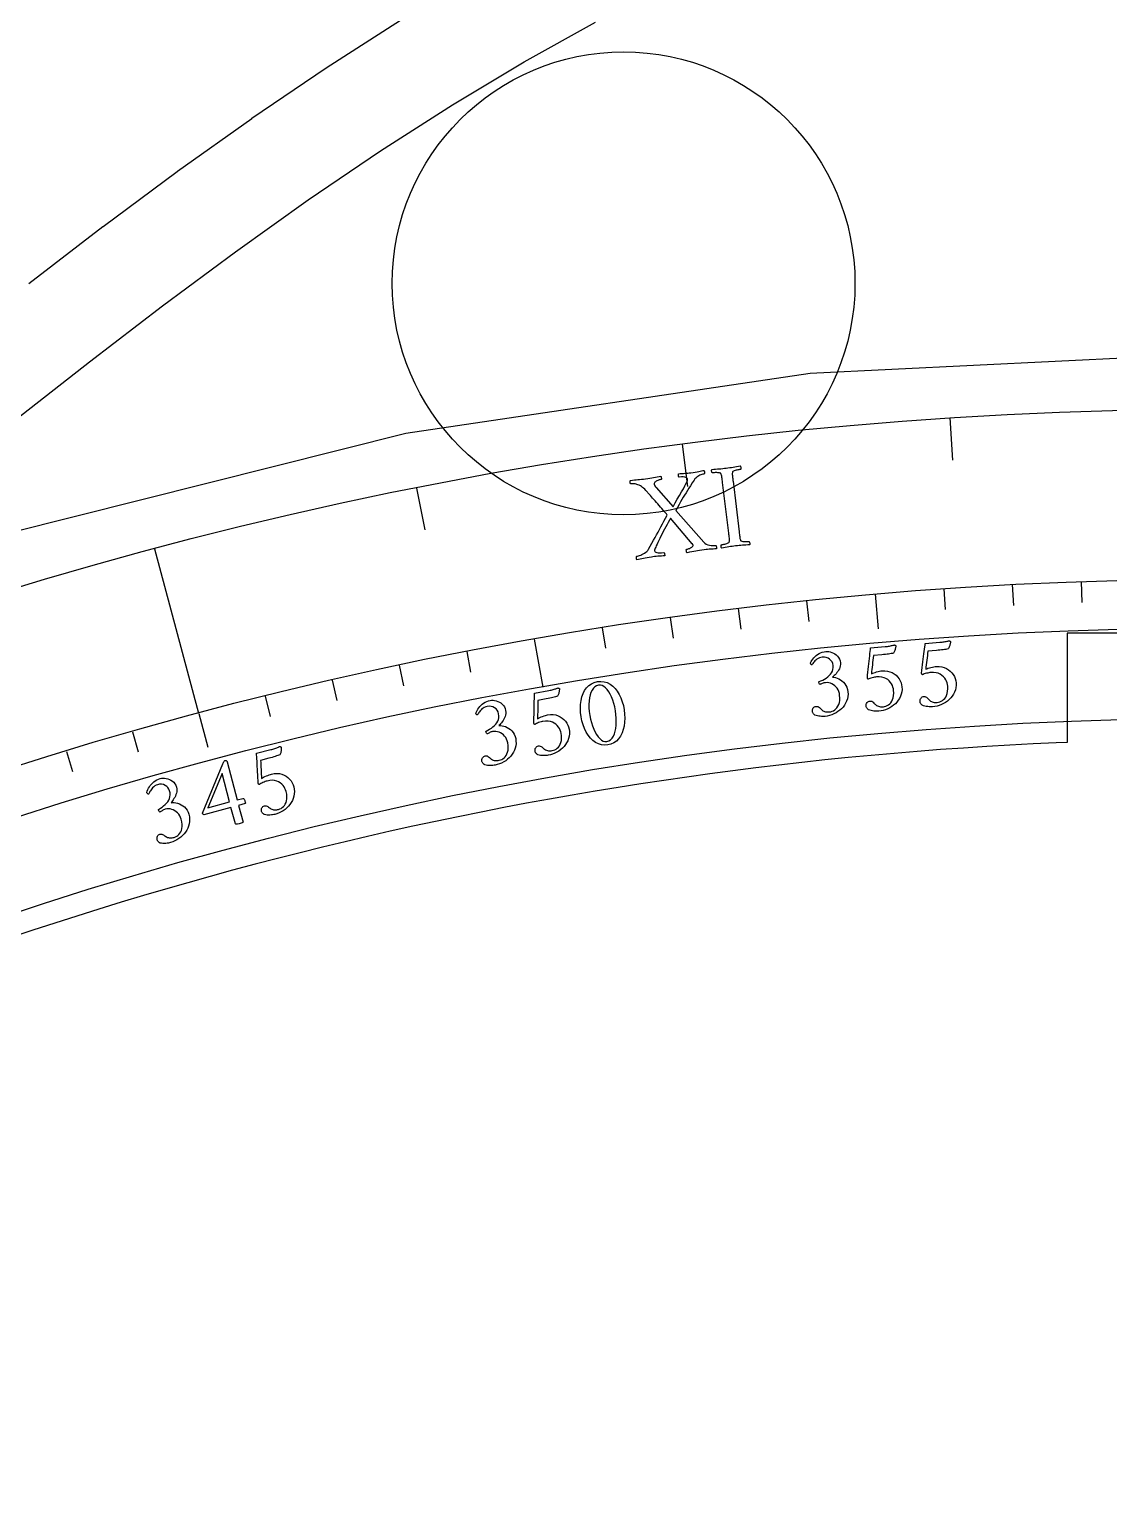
# Model space of a CAD drawing. Header units: millimetres. Extents: x -60 to 60, y -60 to 77.
# Drawn here: x -17.27 to -1.59, y 44.04 to 65.21 of the extents above; entities that cross this region are included whole.
import ezdxf

# ---------------------------------------------------------------- set-up
doc = ezdxf.new("R2010")
doc.units = ezdxf.units.MM
for name, color, linetype in [('CUT_INNER', 6, 'Continuous'), ('CUT_OUTER', 1, 'Continuous'), ('ENGRAVE', 7, 'Continuous'), ('ENGRAVE_FINE', 8, 'Continuous'), ('TEXT', 5, 'Continuous')]:
    doc.layers.add(name, color=color, linetype=linetype)

msp = doc.modelspace()

# ---------------------------------------------------------------- linework, layer by layer
at = {"layer": 'CUT_INNER'}
msp.add_lwpolyline([(2.2, 56.44), (-2.2, 56.44), (-2.2, 54.8556), (-2.3573, 54.8494), (-2.6938, 54.8339), (-3.0302, 54.8163), (-3.3665, 54.7967), (-3.7027, 54.775), (-4.0387, 54.7512), (-4.3746, 54.7254), (-4.7103, 54.6976), (-5.0458, 54.6676), (-5.3811, 54.6356), (-5.7163, 54.6016), (-6.0512, 54.5655), (-6.3859, 54.5273), (-6.7203, 54.4871), (-7.0545, 54.4449), (-7.3885, 54.4006), (-7.7221, 54.3542), (-8.0555, 54.3058), (-8.3886, 54.2553), (-8.7213, 54.2028), (-9.0537, 54.1483), (-9.3858, 54.0917), (-9.7175, 54.0331), (-10.0489, 53.9725), (-10.3799, 53.9098), (-10.7105, 53.8451), (-11.0406, 53.7784), (-11.3704, 53.7096), (-11.6998, 53.6388), (-12.0287, 53.566), (-12.3571, 53.4912), (-12.6851, 53.4144), (-13.0126, 53.3356), (-13.3396, 53.2547), (-13.6661, 53.1719), (-13.9921, 53.087), (-14.3176, 53.0002), (-14.6425, 52.9113), (-14.9669, 52.8205), (-15.2907, 52.7276), (-15.614, 52.6328), (-15.9366, 52.536), (-16.2587, 52.4373), (-16.5801, 52.3365), (-16.9009, 52.2338), (-17.2211, 52.1291), (-17.5407, 52.0224)], dxfattribs=at)
msp.add_circle((-8.64, 61.5189), 3.36, dxfattribs=at)
at = {"layer": 'CUT_OUTER'}
msp.add_lwpolyline([(-17.2793, 61.5186), (-16.2009, 62.3439), (-16.1991, 62.3453), (-15.1211, 63.1438), (-15.1188, 63.1455), (-14.0414, 63.9124), (-14.0386, 63.9143), (-12.9616, 64.6448), (-12.9583, 64.6469), (-11.8819, 65.3365)], dxfattribs=at)
at = {"layer": 'ENGRAVE'}
for points in [[(-17.4666, 59.5408), (-16.3985, 60.3794), (-15.3347, 61.1935), (-14.275, 61.9786), (-13.2196, 62.7298), (-12.1689, 63.4424), (-11.1233, 64.1123), (-10.0831, 64.7355), (-9.0488, 65.3083)], [(0, 60.5), (-5.93, 60.2087), (-11.803, 59.3375), (-17.5622, 57.8949)], [(-14.8111, 55.2757), (-15.4499, 57.66)], [(-4.9875, 57.0078), (-4.9435, 56.5049)], [(-9.9371, 56.3562), (-9.8144, 55.6601)], [(-14.8111, 55.2757), (-14.6804, 54.788)]]:
    msp.add_lwpolyline(points, dxfattribs=at)
for radius in [59.694, 57.2256, 57.2256, 56.5187, 55.206]:
    msp.add_circle((0, 0), radius, dxfattribs=at)
at = {"layer": 'ENGRAVE_FINE'}
for points in [[(-3.9042, 59.5662), (-3.8638, 58.9504)], [(-7.7916, 59.1833), (-7.7111, 58.5715)], [(-11.6457, 58.547), (-11.5253, 57.9418)], [(-1.9971, 57.1907), (-1.9866, 56.888)], [(-3.9919, 57.0862), (-3.9707, 56.784)], [(-2.995, 57.1472), (-2.9791, 56.8446)], [(-6.974, 56.799), (-6.9371, 56.4984)], [(-5.9817, 56.9121), (-5.95, 56.6108)], [(-7.9643, 56.6687), (-7.9221, 56.3687)], [(-8.9521, 56.5211), (-8.9047, 56.2218)], [(-10.9192, 56.1742), (-10.8614, 55.8768)], [(-11.8979, 55.9751), (-11.8349, 55.6788)], [(-12.873, 55.7589), (-12.8048, 55.4637)], [(-13.8441, 55.5258), (-13.7708, 55.2318)], [(-15.7735, 55.0088), (-15.69, 54.7176)], [(-16.7311, 54.7251), (-16.6426, 54.4354)]]:
    msp.add_lwpolyline(points, dxfattribs=at)
at = {"layer": 'TEXT'}
for points in [[(-7.1501, 58.8371), (-7.1244, 58.8404), (-7.099, 58.844), (-7.074, 58.8479), (-7.0494, 58.852), (-7.0247, 58.8562), (-6.9994, 58.8604), (-6.9735, 58.8645), (-6.947, 58.8686), (-6.9435, 58.8648), (-6.9408, 58.8595), (-6.9389, 58.8528), (-6.9379, 58.8447), (-6.9376, 58.8364), (-6.9381, 58.8294), (-6.9393, 58.8237), (-6.9412, 58.8192), (-6.9477, 58.8183), (-6.9563, 58.8168), (-6.9672, 58.8146), (-6.9802, 58.8119), (-6.9941, 58.8088), (-7.0075, 58.8053), (-7.0205, 58.8016), (-7.0329, 58.7976), (-7.0437, 58.7933), (-7.0518, 58.7886), (-7.057, 58.7836), (-7.0596, 58.7783), (-7.0608, 58.7685), (-7.0614, 58.7575), (-7.0612, 58.7452), (-7.0603, 58.7317), (-7.059, 58.7172), (-7.0574, 58.702), (-7.0557, 58.6863), (-7.0538, 58.6698), (-7.0535, 58.6672), (-7.0532, 58.6645), (-7.0528, 58.6619), (-7.0525, 58.6592), (-7.0522, 58.6566), (-7.0519, 58.6539), (-7.0516, 58.6513), (-7.0512, 58.6487), (-6.9628, 57.913), (-6.9625, 57.9104), (-6.9622, 57.9077), (-6.9618, 57.9051), (-6.9615, 57.9024), (-6.9612, 57.8998), (-6.9609, 57.8972), (-6.9606, 57.8945), (-6.9603, 57.8919), (-6.9582, 57.8755), (-6.9562, 57.8599), (-6.9541, 57.8451), (-6.9521, 57.8311), (-6.9498, 57.8181), (-6.9471, 57.8064), (-6.944, 57.796), (-6.9405, 57.7869), (-6.9369, 57.7829), (-6.9307, 57.7795), (-6.9219, 57.7767), (-6.9105, 57.7744), (-6.8976, 57.7726), (-6.8843, 57.7714), (-6.8707, 57.7709), (-6.8567, 57.7709), (-6.8436, 57.7713), (-6.8327, 57.7718), (-6.8241, 57.7723), (-6.8177, 57.7729), (-6.8149, 57.7689), (-6.8124, 57.7636), (-6.8103, 57.757), (-6.8087, 57.7489), (-6.8078, 57.7407), (-6.808, 57.7337), (-6.8094, 57.728), (-6.8119, 57.7234), (-6.8381, 57.7221), (-6.8638, 57.7206), (-6.8889, 57.7192), (-6.9135, 57.7176), (-6.9379, 57.7159), (-6.9626, 57.7137), (-6.9876, 57.7112), (-7.0129, 57.7083), (-7.0376, 57.7051), (-7.0624, 57.7016), (-7.0874, 57.6977), (-7.1126, 57.6934), (-7.1379, 57.6889), (-7.1635, 57.6842), (-7.1893, 57.6794), (-7.2152, 57.6744), (-7.2188, 57.6782), (-7.2215, 57.6835), (-7.2234, 57.6902), (-7.2245, 57.6983), (-7.2248, 57.7066), (-7.2244, 57.7136), (-7.2232, 57.7193), (-7.2214, 57.7238), (-7.2151, 57.7247), (-7.2066, 57.7263), (-7.1959, 57.7285), (-7.1831, 57.7312), (-7.1695, 57.7346), (-7.1562, 57.7384), (-7.1433, 57.7427), (-7.1308, 57.7476), (-7.12, 57.7526), (-7.1122, 57.7575), (-7.1074, 57.7622), (-7.1056, 57.7668), (-7.1038, 57.7785), (-7.1031, 57.7917), (-7.1032, 57.8064), (-7.1044, 57.8224), (-7.1061, 57.8396), (-7.108, 57.8574), (-7.1101, 57.8758), (-7.1124, 57.8949), (-7.2027, 58.6302), (-7.2051, 58.6494), (-7.2076, 58.6679), (-7.2101, 58.6859), (-7.2126, 58.7033), (-7.2155, 58.7196), (-7.2189, 58.7341), (-7.2229, 58.7469), (-7.2275, 58.7579), (-7.2305, 58.7625), (-7.2364, 58.7662), (-7.2453, 58.7688), (-7.2571, 58.7703), (-7.2705, 58.7712), (-7.2843, 58.7717), (-7.2983, 58.7718), (-7.3126, 58.7715), (-7.3259, 58.771), (-7.3369, 58.7705), (-7.3457, 58.7699), (-7.3522, 58.7693), (-7.3551, 58.7731), (-7.3577, 58.7784), (-7.3598, 58.7851), (-7.3615, 58.7932), (-7.3625, 58.8013), (-7.3623, 58.8083), (-7.3609, 58.8141), (-7.3584, 58.8186), (-7.3316, 58.821), (-7.305, 58.8233), (-7.2785, 58.8254), (-7.2524, 58.8273), (-7.2264, 58.8293), (-7.2007, 58.8316), (-7.1753, 58.8343), (-7.1501, 58.8371)], [(-8.3217, 58.6829), (-8.2903, 58.6875), (-8.2603, 58.6923), (-8.2316, 58.6971), (-8.2043, 58.7021), (-8.1779, 58.7071), (-8.1516, 58.7119), (-8.1255, 58.7166), (-8.0997, 58.7211), (-8.0975, 58.717), (-8.0955, 58.7109), (-8.0938, 58.7031), (-8.0922, 58.6935), (-8.0914, 58.6842), (-8.0918, 58.6774), (-8.0935, 58.6731), (-8.0964, 58.6714), (-8.1034, 58.6701), (-8.1119, 58.6681), (-8.1218, 58.6653), (-8.1333, 58.6618), (-8.1452, 58.6574), (-8.1565, 58.6523), (-8.1672, 58.6463), (-8.1774, 58.6395), (-8.1859, 58.6318), (-8.1915, 58.623), (-8.1942, 58.6131), (-8.194, 58.6022), (-8.1912, 58.5919), (-8.1855, 58.5805), (-8.177, 58.5679), (-8.1655, 58.5542), (-7.9227, 58.2755), (-7.8911, 58.3319), (-7.8601, 58.3866), (-7.8297, 58.4397), (-7.8, 58.491), (-7.7726, 58.5387), (-7.7494, 58.5807), (-7.7304, 58.6169), (-7.7156, 58.6474), (-7.7138, 58.6521), (-7.7126, 58.6568), (-7.7119, 58.6613), (-7.7117, 58.6658), (-7.7118, 58.6698), (-7.712, 58.673), (-7.7121, 58.6752), (-7.7122, 58.6765), (-7.7144, 58.6827), (-7.7193, 58.689), (-7.7269, 58.6954), (-7.7373, 58.7019), (-7.7522, 58.707), (-7.7732, 58.7092), (-7.8005, 58.7086), (-7.834, 58.7052), (-7.8367, 58.7069), (-7.8391, 58.711), (-7.8413, 58.7175), (-7.8432, 58.7264), (-7.8446, 58.7358), (-7.8453, 58.7438), (-7.8452, 58.7505), (-7.8444, 58.7558), (-7.819, 58.7574), (-7.795, 58.759), (-7.7726, 58.7605), (-7.7516, 58.7618), (-7.7308, 58.7634), (-7.7091, 58.7654), (-7.6865, 58.7679), (-7.6628, 58.7708), (-7.6303, 58.7752), (-7.6004, 58.7798), (-7.5733, 58.7844), (-7.5489, 58.7891), (-7.5269, 58.7936), (-7.5069, 58.7976), (-7.4889, 58.8011), (-7.4728, 58.8042), (-7.4706, 58.8002), (-7.4686, 58.7949), (-7.4668, 58.7882), (-7.4652, 58.7801), (-7.4643, 58.7718), (-7.4648, 58.7645), (-7.4666, 58.7581), (-7.4699, 58.7526), (-7.4747, 58.7517), (-7.482, 58.75), (-7.4918, 58.7473), (-7.5041, 58.7438), (-7.5179, 58.7391), (-7.5322, 58.733), (-7.547, 58.7255), (-7.5623, 58.7166), (-7.5773, 58.7061), (-7.5913, 58.6938), (-7.6043, 58.6798), (-7.6163, 58.664), (-7.6432, 58.6215), (-7.6683, 58.5819), (-7.6916, 58.5453), (-7.7131, 58.5115), (-7.7336, 58.4791), (-7.7536, 58.4466), (-7.7733, 58.4138), (-7.7925, 58.3809), (-7.8124, 58.3463), (-7.8338, 58.3086), (-7.8569, 58.2677), (-7.8814, 58.2237), (-7.4759, 57.7613), (-7.4597, 57.7459), (-7.4406, 57.7336), (-7.4186, 57.7243), (-7.3936, 57.7181), (-7.3678, 57.7143), (-7.3434, 57.7124), (-7.3203, 57.7123), (-7.2986, 57.7141), (-7.2958, 57.7101), (-7.2936, 57.7044), (-7.2919, 57.6971), (-7.2909, 57.6882), (-7.2903, 57.6794), (-7.29, 57.6726), (-7.2901, 57.6678), (-7.2906, 57.6649), (-7.3154, 57.6635), (-7.3383, 57.6622), (-7.3596, 57.661), (-7.379, 57.66), (-7.3986, 57.6586), (-7.42, 57.6567), (-7.4434, 57.6542), (-7.4687, 57.6511), (-7.5035, 57.6464), (-7.5359, 57.6417), (-7.5659, 57.6369), (-7.5936, 57.6321), (-7.6213, 57.627), (-7.6513, 57.6216), (-7.6835, 57.6156), (-7.718, 57.6093), (-7.7217, 57.6133), (-7.7247, 57.6191), (-7.7271, 57.6269), (-7.7288, 57.6365), (-7.7296, 57.6458), (-7.7292, 57.6526), (-7.7275, 57.6569), (-7.7246, 57.6586), (-7.7186, 57.6597), (-7.711, 57.6618), (-7.7019, 57.6647), (-7.6912, 57.6684), (-7.6799, 57.673), (-7.6691, 57.6783), (-7.6587, 57.6844), (-7.6487, 57.6911), (-7.6403, 57.6983), (-7.6346, 57.7058), (-7.6316, 57.7134), (-7.6313, 57.7212), (-7.6317, 57.7231), (-7.6325, 57.7253), (-7.6336, 57.7278), (-7.6352, 57.7306), (-7.6369, 57.7333), (-7.6388, 57.7357), (-7.6407, 57.7377), (-7.6426, 57.7394), (-7.9595, 58.1091), (-7.9757, 58.0801), (-7.9924, 58.0497), (-8.0098, 58.0176), (-8.0276, 57.984), (-8.0456, 57.9499), (-8.0633, 57.9161), (-8.0807, 57.8826), (-8.0977, 57.8496), (-8.114, 57.8177), (-8.1289, 57.7878), (-8.1426, 57.7599), (-8.1549, 57.7339), (-8.1656, 57.7109), (-8.1744, 57.6917), (-8.1813, 57.6763), (-8.1863, 57.6649), (-8.187, 57.6627), (-8.1878, 57.6601), (-8.1889, 57.6571), (-8.19, 57.6536), (-8.191, 57.6497), (-8.1916, 57.6457), (-8.1917, 57.6415), (-8.1913, 57.6372), (-8.1883, 57.6297), (-8.1817, 57.6231), (-8.1714, 57.6173), (-8.1574, 57.6124), (-8.1391, 57.6091), (-8.1157, 57.6082), (-8.0874, 57.6097), (-8.054, 57.6135), (-8.051, 57.6096), (-8.0484, 57.604), (-8.0461, 57.5968), (-8.0442, 57.588), (-8.0428, 57.5793), (-8.0422, 57.5726), (-8.0425, 57.5677), (-8.0436, 57.5647), (-8.0676, 57.5631), (-8.0917, 57.5614), (-8.1161, 57.5594), (-8.1407, 57.5574), (-8.1652, 57.5551), (-8.1895, 57.5525), (-8.2135, 57.5495), (-8.2373, 57.5463), (-8.2693, 57.5416), (-8.2988, 57.5368), (-8.3259, 57.532), (-8.3505, 57.5273), (-8.3742, 57.5225), (-8.3982, 57.5174), (-8.4227, 57.5122), (-8.4475, 57.5068), (-8.4496, 57.5116), (-8.4512, 57.5178), (-8.4521, 57.5252), (-8.4524, 57.534), (-8.4524, 57.5424), (-8.4522, 57.549), (-8.4518, 57.5538), (-8.4513, 57.5566), (-8.446, 57.5577), (-8.4373, 57.5602), (-8.425, 57.564), (-8.4093, 57.569), (-8.3916, 57.5754), (-8.3734, 57.5832), (-8.3547, 57.5924), (-8.3356, 57.6031), (-8.3175, 57.6151), (-8.302, 57.6283), (-8.2889, 57.643), (-8.2784, 57.6589), (-8.2527, 57.7048), (-8.2282, 57.7486), (-8.2049, 57.7905), (-8.1829, 57.8304), (-8.1615, 57.8694), (-8.1403, 57.9084), (-8.1191, 57.9476), (-8.0981, 57.9868), (-8.0765, 58.0269), (-8.0539, 58.0685), (-8.0303, 58.1117), (-8.0056, 58.1566), (-8.0183, 58.1719), (-8.0328, 58.1889), (-8.0489, 58.2076), (-8.0668, 58.2279), (-8.0857, 58.2494), (-8.1049, 58.2713), (-8.1243, 58.2938), (-8.1441, 58.3167), (-8.1638, 58.3396), (-8.183, 58.3615), (-8.2015, 58.3827), (-8.2196, 58.4031), (-8.2365, 58.4221), (-8.2518, 58.4393), (-8.2656, 58.4548), (-8.2777, 58.4684), (-8.2876, 58.4796), (-8.2947, 58.4875), (-8.2989, 58.4923), (-8.3003, 58.4939), (-8.3175, 58.5136), (-8.3339, 58.5309), (-8.3497, 58.5458), (-8.3649, 58.5583), (-8.3802, 58.5692), (-8.3967, 58.5793), (-8.4143, 58.5886), (-8.4331, 58.597), (-8.446, 58.6018), (-8.4595, 58.6055), (-8.4737, 58.6081), (-8.4886, 58.6096), (-8.5028, 58.6103), (-8.5153, 58.6105), (-8.526, 58.6101), (-8.5349, 58.6092), (-8.5382, 58.6101), (-8.541, 58.6137), (-8.5433, 58.6201), (-8.5451, 58.6292), (-8.546, 58.639), (-8.5459, 58.6471), (-8.5445, 58.6536), (-8.542, 58.6584), (-8.511, 58.662), (-8.4822, 58.6651), (-8.4558, 58.6677), (-8.4318, 58.6699), (-8.4077, 58.6722), (-8.3813, 58.6751), (-8.3527, 58.6787), (-8.3217, 58.6829)], [(-4.1008, 55.9579), (-4.0592, 55.9586), (-4.0205, 55.9541), (-3.9847, 55.9446), (-3.9519, 55.9301), (-3.9221, 55.9116), (-3.8956, 55.8904), (-3.8724, 55.8665), (-3.8524, 55.8398), (-3.8362, 55.8114), (-3.8239, 55.7822), (-3.8157, 55.7523), (-3.8116, 55.7216), (-3.8111, 55.6855), (-3.8147, 55.6507), (-3.8224, 55.6175), (-3.8342, 55.5858), (-3.8493, 55.5558), (-3.8672, 55.5278), (-3.8878, 55.5019), (-3.911, 55.478), (-3.9365, 55.4563), (-3.9638, 55.437), (-3.9927, 55.42), (-4.0234, 55.4054), (-4.0552, 55.3933), (-4.0875, 55.384), (-4.1205, 55.3774), (-4.154, 55.3735), (-4.1689, 55.3729), (-4.1855, 55.3732), (-4.204, 55.3743), (-4.2244, 55.3763), (-4.2452, 55.3794), (-4.265, 55.3838), (-4.284, 55.3894), (-4.302, 55.3963), (-4.3056, 55.399), (-4.31, 55.4031), (-4.3152, 55.4087), (-4.3213, 55.4156), (-4.3271, 55.4234), (-4.3314, 55.4315), (-4.3343, 55.44), (-4.3357, 55.4487), (-4.3357, 55.4635), (-4.3333, 55.4771), (-4.3285, 55.4893), (-4.3212, 55.5003), (-4.3123, 55.5094), (-4.3026, 55.5162), (-4.2921, 55.5206), (-4.2807, 55.5227), (-4.2667, 55.5224), (-4.254, 55.519), (-4.2426, 55.5127), (-4.2326, 55.5034), (-4.2232, 55.4929), (-4.2138, 55.4831), (-4.2044, 55.4739), (-4.1949, 55.4654), (-4.1834, 55.4567), (-4.171, 55.4496), (-4.1577, 55.4442), (-4.1435, 55.4403), (-4.1289, 55.4379), (-4.1145, 55.4364), (-4.1003, 55.4359), (-4.0862, 55.4364), (-4.0672, 55.4392), (-4.0482, 55.4446), (-4.0293, 55.4527), (-4.0106, 55.4635), (-3.9928, 55.4773), (-3.9767, 55.4945), (-3.9625, 55.5151), (-3.9501, 55.5391), (-3.9404, 55.5667), (-3.9343, 55.5983), (-3.9318, 55.6337), (-3.933, 55.6731), (-3.936, 55.6962), (-3.942, 55.7194), (-3.9508, 55.743), (-3.9626, 55.7668), (-3.9775, 55.7897), (-3.9957, 55.8104), (-4.0172, 55.8291), (-4.0419, 55.8457), (-4.0704, 55.8589), (-4.1027, 55.8674), (-4.1391, 55.8713), (-4.1793, 55.8705), (-4.1922, 55.8691), (-4.207, 55.8667), (-4.2238, 55.8634), (-4.2426, 55.859), (-4.2609, 55.8542), (-4.2765, 55.8492), (-4.2892, 55.8442), (-4.2992, 55.8391), (-4.3014, 55.8394), (-4.3036, 55.8404), (-4.3057, 55.8424), (-4.3078, 55.8451), (-4.3097, 55.8484), (-4.3111, 55.8517), (-4.3121, 55.8552), (-4.3126, 55.8589), (-4.3076, 55.9001), (-4.3026, 55.9413), (-4.2975, 55.9825), (-4.2925, 56.0238), (-4.2875, 56.0643), (-4.2827, 56.1034), (-4.278, 56.1411), (-4.2735, 56.1774), (-4.2694, 56.2114), (-4.2658, 56.242), (-4.2629, 56.2694), (-4.2605, 56.2935), (-4.0455, 56.3093), (-4.0304, 56.3106), (-4.0153, 56.3123), (-3.9999, 56.3143), (-3.9844, 56.3167), (-3.9695, 56.3193), (-3.9559, 56.3218), (-3.9436, 56.3244), (-3.9326, 56.327), (-3.9236, 56.3292), (-3.9171, 56.3309), (-3.9132, 56.3318), (-3.9119, 56.3321), (-3.9082, 56.3303), (-3.9047, 56.3286), (-3.9016, 56.327), (-3.8987, 56.3256), (-3.8963, 56.3241), (-3.8945, 56.3222), (-3.8934, 56.3199), (-3.8929, 56.3171), (-3.893, 56.314), (-3.8936, 56.3091), (-3.8948, 56.3024), (-3.8965, 56.2939), (-3.8988, 56.2842), (-3.9015, 56.274), (-3.9048, 56.2634), (-3.9086, 56.2522), (-3.913, 56.2412), (-3.9178, 56.2308), (-3.9232, 56.2212), (-3.9291, 56.2122), (-3.9446, 56.2096), (-3.9617, 56.2069), (-3.9802, 56.2042), (-4.0002, 56.2012), (-4.0219, 56.1984), (-4.0455, 56.1958), (-4.071, 56.1934), (-4.0984, 56.1912), (-4.2206, 56.1822), (-4.2249, 56.149), (-4.2289, 56.1156), (-4.2329, 56.082), (-4.2367, 56.0481), (-4.2406, 56.0144), (-4.2446, 55.9816), (-4.2487, 55.9496), (-4.253, 55.9184), (-4.2375, 55.9253), (-4.2196, 55.9319), (-4.1993, 55.9382), (-4.1766, 55.9442), (-4.154, 55.9494), (-4.1339, 55.9535), (-4.1161, 55.9563), (-4.1008, 55.9579)], [(-5.7012, 56.1763), (-5.682, 56.1769), (-5.6615, 56.1749), (-5.6399, 56.1703), (-5.6171, 56.1632), (-5.5943, 56.1534), (-5.5729, 56.141), (-5.5529, 56.1259), (-5.5342, 56.1082), (-5.518, 56.0878), (-5.5057, 56.0649), (-5.4971, 56.0393), (-5.4923, 56.0111), (-5.4916, 55.9886), (-5.4938, 55.9667), (-5.499, 55.9455), (-5.5071, 55.9249), (-5.5173, 55.9052), (-5.5288, 55.8866), (-5.5415, 55.8693), (-5.5554, 55.8531), (-5.5696, 55.8383), (-5.5831, 55.8251), (-5.5959, 55.8134), (-5.608, 55.8032), (-5.5865, 55.801), (-5.5639, 55.7961), (-5.5404, 55.7885), (-5.5158, 55.7782), (-5.4915, 55.7651), (-5.4687, 55.7492), (-5.4474, 55.7304), (-5.4276, 55.7088), (-5.4105, 55.6841), (-5.3974, 55.6565), (-5.3881, 55.6257), (-5.3827, 55.5919), (-5.3812, 55.5557), (-5.3839, 55.5209), (-5.3906, 55.4875), (-5.4015, 55.4554), (-5.4158, 55.425), (-5.4328, 55.3966), (-5.4527, 55.3701), (-5.4753, 55.3455), (-5.5001, 55.3231), (-5.5268, 55.303), (-5.5552, 55.2852), (-5.5855, 55.2698), (-5.6169, 55.2568), (-5.649, 55.2466), (-5.6818, 55.239), (-5.7152, 55.2342), (-5.73, 55.2332), (-5.7467, 55.233), (-5.7652, 55.2336), (-5.7856, 55.235), (-5.8065, 55.2375), (-5.8265, 55.2414), (-5.8456, 55.2465), (-5.8638, 55.2529), (-5.8674, 55.2554), (-5.8719, 55.2594), (-5.8773, 55.2648), (-5.8836, 55.2716), (-5.8896, 55.2792), (-5.8941, 55.2872), (-5.8973, 55.2955), (-5.8989, 55.3042), (-5.8993, 55.3191), (-5.8973, 55.3327), (-5.8928, 55.3451), (-5.8859, 55.3562), (-5.8773, 55.3656), (-5.8678, 55.3727), (-5.8574, 55.3774), (-5.8461, 55.3798), (-5.832, 55.3798), (-5.8192, 55.3769), (-5.8077, 55.3709), (-5.7974, 55.3618), (-5.7877, 55.3516), (-5.7781, 55.3421), (-5.7684, 55.3332), (-5.7587, 55.3249), (-5.7469, 55.3165), (-5.7343, 55.3098), (-5.7208, 55.3047), (-5.7065, 55.3013), (-5.6919, 55.2992), (-5.6775, 55.2982), (-5.6633, 55.2981), (-5.6492, 55.299), (-5.6302, 55.3023), (-5.6114, 55.3083), (-5.5928, 55.3169), (-5.5743, 55.3282), (-5.5569, 55.3425), (-5.5414, 55.3601), (-5.5278, 55.3811), (-5.5161, 55.4055), (-5.5071, 55.4334), (-5.5019, 55.4651), (-5.5004, 55.5006), (-5.5027, 55.54), (-5.5072, 55.5684), (-5.5148, 55.5947), (-5.5256, 55.619), (-5.5395, 55.6412), (-5.5559, 55.6611), (-5.574, 55.6785), (-5.5938, 55.6934), (-5.6154, 55.7058), (-5.6379, 55.7152), (-5.6608, 55.7213), (-5.684, 55.7239), (-5.7075, 55.7232), (-5.7193, 55.7215), (-5.7311, 55.7189), (-5.743, 55.7154), (-5.7548, 55.7109), (-5.7659, 55.7063), (-5.7757, 55.7024), (-5.7842, 55.6992), (-5.7914, 55.6967), (-5.7959, 55.7024), (-5.7994, 55.7089), (-5.8018, 55.716), (-5.8032, 55.7237), (-5.8035, 55.7285), (-5.8033, 55.7326), (-5.8028, 55.7361), (-5.8017, 55.7388), (-5.774, 55.7492), (-5.7473, 55.7612), (-5.7214, 55.7747), (-5.6964, 55.7898), (-5.6732, 55.8066), (-5.6526, 55.825), (-5.6348, 55.845), (-5.6196, 55.8668), (-5.6079, 55.8904), (-5.6004, 55.9162), (-5.5972, 55.944), (-5.5981, 55.9739), (-5.6034, 56.0011), (-5.6134, 56.0255), (-5.6283, 56.047), (-5.6479, 56.0656), (-5.6711, 56.0802), (-5.6965, 56.0897), (-5.7243, 56.0941), (-5.7544, 56.0935), (-5.7766, 56.0898), (-5.797, 56.0837), (-5.8157, 56.075), (-5.8326, 56.0638), (-5.8477, 56.0513), (-5.861, 56.0389), (-5.8725, 56.0264), (-5.8822, 56.014), (-5.8904, 56.0026), (-5.8972, 55.9936), (-5.9026, 55.9868), (-5.9067, 55.9823), (-5.9097, 55.9827), (-5.9129, 55.9843), (-5.9162, 55.9872), (-5.9196, 55.9914), (-5.9228, 55.9963), (-5.9252, 56.0012), (-5.9268, 56.0063), (-5.9278, 56.0114), (-5.9176, 56.0294), (-5.9058, 56.0474), (-5.8924, 56.0652), (-5.8774, 56.0829), (-5.8608, 56.1), (-5.8427, 56.116), (-5.823, 56.1308), (-5.8018, 56.1444), (-5.779, 56.1562), (-5.7547, 56.1654), (-5.7287, 56.1721), (-5.7012, 56.1763)], [(-4.8901, 55.8945), (-4.8485, 55.8957), (-4.8098, 55.8918), (-4.7739, 55.8828), (-4.7408, 55.8687), (-4.7108, 55.8507), (-4.684, 55.8299), (-4.6604, 55.8063), (-4.6401, 55.7799), (-4.6234, 55.7517), (-4.6108, 55.7227), (-4.6022, 55.6929), (-4.5976, 55.6623), (-4.5966, 55.6261), (-4.5998, 55.5914), (-4.607, 55.558), (-4.6183, 55.5261), (-4.633, 55.4959), (-4.6505, 55.4677), (-4.6707, 55.4415), (-4.6936, 55.4173), (-4.7188, 55.3952), (-4.7457, 55.3755), (-4.7744, 55.3581), (-4.8049, 55.3431), (-4.8365, 55.3306), (-4.8688, 55.3208), (-4.9016, 55.3137), (-4.9351, 55.3093), (-4.9499, 55.3085), (-4.9666, 55.3086), (-4.9851, 55.3095), (-5.0055, 55.3112), (-5.0263, 55.314), (-5.0462, 55.3181), (-5.0653, 55.3235), (-5.0834, 55.3301), (-5.087, 55.3327), (-5.0914, 55.3368), (-5.0968, 55.3423), (-5.1029, 55.3491), (-5.1088, 55.3569), (-5.1133, 55.3649), (-5.1163, 55.3733), (-5.1178, 55.382), (-5.118, 55.3968), (-5.1158, 55.4104), (-5.1112, 55.4227), (-5.1041, 55.4338), (-5.0953, 55.443), (-5.0857, 55.45), (-5.0752, 55.4545), (-5.0639, 55.4568), (-5.0498, 55.4566), (-5.0371, 55.4535), (-5.0256, 55.4473), (-5.0155, 55.4381), (-5.006, 55.4278), (-4.9965, 55.4181), (-4.9869, 55.4091), (-4.9773, 55.4007), (-4.9656, 55.3921), (-4.9531, 55.3852), (-4.9397, 55.38), (-4.9255, 55.3763), (-4.9109, 55.3741), (-4.8965, 55.3728), (-4.8823, 55.3725), (-4.8682, 55.3732), (-4.8492, 55.3763), (-4.8303, 55.3819), (-4.8116, 55.3903), (-4.7929, 55.4014), (-4.7753, 55.4154), (-4.7596, 55.4328), (-4.7456, 55.4536), (-4.7336, 55.4778), (-4.7243, 55.5056), (-4.7186, 55.5372), (-4.7166, 55.5727), (-4.7183, 55.6121), (-4.7217, 55.6351), (-4.728, 55.6583), (-4.7372, 55.6817), (-4.7493, 55.7053), (-4.7645, 55.728), (-4.7829, 55.7485), (-4.8047, 55.7669), (-4.8297, 55.7831), (-4.8583, 55.7959), (-4.8908, 55.804), (-4.9272, 55.8073), (-4.9674, 55.8059), (-4.9803, 55.8044), (-4.995, 55.8018), (-5.0118, 55.7982), (-5.0305, 55.7936), (-5.0488, 55.7885), (-5.0643, 55.7833), (-5.0769, 55.7781), (-5.0868, 55.7729), (-5.089, 55.7731), (-5.0912, 55.7741), (-5.0934, 55.776), (-5.0955, 55.7788), (-5.0975, 55.782), (-5.0989, 55.7853), (-5.1, 55.7888), (-5.1005, 55.7924), (-5.0961, 55.8337), (-5.0916, 55.875), (-5.0872, 55.9163), (-5.0827, 55.9576), (-5.0783, 55.9982), (-5.074, 56.0374), (-5.0699, 56.0751), (-5.0659, 56.1115), (-5.0623, 56.1455), (-5.0592, 56.1762), (-5.0566, 56.2036), (-5.0546, 56.2277), (-4.8398, 56.2466), (-4.8248, 56.2481), (-4.8096, 56.25), (-4.7943, 56.2522), (-4.7788, 56.2548), (-4.7639, 56.2576), (-4.7504, 56.2604), (-4.7381, 56.2631), (-4.7271, 56.2659), (-4.7181, 56.2683), (-4.7117, 56.27), (-4.7078, 56.271), (-4.7066, 56.2713), (-4.7028, 56.2695), (-4.6993, 56.2678), (-4.6961, 56.2663), (-4.6933, 56.265), (-4.6908, 56.2635), (-4.689, 56.2616), (-4.6879, 56.2593), (-4.6873, 56.2566), (-4.6874, 56.2535), (-4.6879, 56.2485), (-4.689, 56.2418), (-4.6906, 56.2333), (-4.6927, 56.2236), (-4.6953, 56.2134), (-4.6985, 56.2027), (-4.7021, 56.1915), (-4.7063, 56.1803), (-4.711, 56.1699), (-4.7163, 56.1602), (-4.722, 56.1512), (-4.7375, 56.1484), (-4.7545, 56.1454), (-4.773, 56.1424), (-4.793, 56.1392), (-4.8147, 56.136), (-4.8382, 56.1331), (-4.8637, 56.1303), (-4.891, 56.1278), (-5.0131, 56.117), (-5.0169, 56.0838), (-5.0205, 56.0504), (-5.024, 56.0167), (-5.0273, 55.9827), (-5.0307, 55.949), (-5.0342, 55.9161), (-5.0379, 55.884), (-5.0418, 55.8528), (-5.0263, 55.8599), (-5.0085, 55.8667), (-4.9883, 55.8733), (-4.9658, 55.8797), (-4.9433, 55.8852), (-4.9231, 55.8896), (-4.9054, 55.8927), (-4.8901, 55.8945)], [(-9.019, 55.7384), (-8.9694, 55.7424), (-8.9224, 55.7378), (-8.8782, 55.7247), (-8.8367, 55.7031), (-8.7984, 55.6743), (-8.7635, 55.6396), (-8.732, 55.5989), (-8.7041, 55.5524), (-8.6799, 55.5014), (-8.6599, 55.4471), (-8.644, 55.3897), (-8.6322, 55.3291), (-8.625, 55.2678), (-8.6228, 55.2083), (-8.6255, 55.1505), (-8.6331, 55.0944), (-8.6456, 55.0415), (-8.663, 54.9931), (-8.6852, 54.9491), (-8.7123, 54.9096), (-8.7444, 54.8759), (-8.7813, 54.8496), (-8.8233, 54.8307), (-8.8703, 54.819), (-8.9173, 54.8155), (-8.9623, 54.8204), (-9.0054, 54.8337), (-9.0465, 54.8555), (-9.085, 54.8844), (-9.1204, 54.9191), (-9.1525, 54.9595), (-9.1815, 55.0057), (-9.2067, 55.0564), (-9.2277, 55.1104), (-9.2445, 55.1676), (-9.257, 55.228), (-9.2649, 55.2892), (-9.2678, 55.3487), (-9.2657, 55.4066), (-9.2585, 55.4627), (-9.2463, 55.5157), (-9.2289, 55.5643), (-9.2063, 55.6083), (-9.1787, 55.6478), (-9.146, 55.6814), (-9.1085, 55.7077), (-9.0662, 55.7267), (-9.019, 55.7384)], [(-9.0031, 55.687), (-9.0318, 55.6788), (-9.0572, 55.6641), (-9.0794, 55.6429), (-9.0983, 55.6152), (-9.1139, 55.5822), (-9.1263, 55.5448), (-9.1354, 55.5032), (-9.1412, 55.4574), (-9.1437, 55.4084), (-9.1428, 55.3573), (-9.1386, 55.3042), (-9.131, 55.249), (-9.1205, 55.1949), (-9.1075, 55.1435), (-9.092, 55.0949), (-9.0739, 55.0491), (-9.0539, 55.0071), (-9.0326, 54.9701), (-9.01, 54.9382), (-8.9861, 54.9112), (-8.9613, 54.8903), (-8.9362, 54.8766), (-8.9106, 54.8701), (-8.8846, 54.8707), (-8.8545, 54.8792), (-8.8283, 54.8944), (-8.8059, 54.9163), (-8.7874, 54.9448), (-8.7725, 54.9789), (-8.761, 55.0173), (-8.7529, 55.06), (-8.7482, 55.107), (-8.7466, 55.157), (-8.748, 55.2086), (-8.7523, 55.2618), (-8.7596, 55.3166), (-8.7697, 55.3712), (-8.7822, 55.4226), (-8.7972, 55.4707), (-8.8145, 55.5155), (-8.8338, 55.5562), (-8.8546, 55.592), (-8.8769, 55.6228), (-8.9008, 55.6487), (-8.9256, 55.6687), (-8.9509, 55.6817), (-8.9768, 55.6878), (-9.0031, 55.687)], [(-10.5756, 55.4656), (-10.5565, 55.4679), (-10.536, 55.4677), (-10.514, 55.465), (-10.4907, 55.4599), (-10.4671, 55.4521), (-10.4447, 55.4416), (-10.4234, 55.4284), (-10.4033, 55.4123), (-10.3854, 55.3935), (-10.3711, 55.3717), (-10.3603, 55.3469), (-10.3531, 55.3193), (-10.3504, 55.2969), (-10.3507, 55.2749), (-10.354, 55.2533), (-10.3603, 55.2321), (-10.3688, 55.2116), (-10.3786, 55.1921), (-10.3897, 55.1737), (-10.4022, 55.1564), (-10.415, 55.1404), (-10.4273, 55.1261), (-10.439, 55.1133), (-10.4502, 55.1021), (-10.4286, 55.1018), (-10.4057, 55.0989), (-10.3816, 55.0933), (-10.3562, 55.0852), (-10.3309, 55.0743), (-10.3068, 55.0604), (-10.2839, 55.0435), (-10.2623, 55.0237), (-10.2432, 55.0007), (-10.2276, 54.9743), (-10.2157, 54.9444), (-10.2074, 54.9112), (-10.2028, 54.8753), (-10.2023, 54.8404), (-10.2061, 54.8065), (-10.2142, 54.7736), (-10.2258, 54.7421), (-10.2403, 54.7123), (-10.2577, 54.6841), (-10.2781, 54.6577), (-10.3009, 54.6332), (-10.3257, 54.6109), (-10.3525, 54.5907), (-10.3813, 54.5726), (-10.4115, 54.557), (-10.4426, 54.544), (-10.4746, 54.5336), (-10.5074, 54.5259), (-10.5221, 54.5236), (-10.5387, 54.5219), (-10.5572, 54.5209), (-10.5776, 54.5206), (-10.5986, 54.5213), (-10.6189, 54.5233), (-10.6384, 54.5268), (-10.6571, 54.5315), (-10.6609, 54.5338), (-10.6657, 54.5374), (-10.6716, 54.5423), (-10.6784, 54.5485), (-10.6851, 54.5556), (-10.6903, 54.5631), (-10.6941, 54.5711), (-10.6966, 54.5796), (-10.6983, 54.5944), (-10.6974, 54.6081), (-10.6941, 54.6209), (-10.6881, 54.6326), (-10.6804, 54.6427), (-10.6715, 54.6505), (-10.6615, 54.6562), (-10.6505, 54.6595), (-10.6365, 54.6608), (-10.6235, 54.659), (-10.6115, 54.654), (-10.6004, 54.6459), (-10.5899, 54.6366), (-10.5795, 54.6279), (-10.569, 54.6199), (-10.5586, 54.6125), (-10.5462, 54.6052), (-10.533, 54.5996), (-10.5192, 54.5957), (-10.5046, 54.5935), (-10.4899, 54.5927), (-10.4754, 54.5929), (-10.4612, 54.5941), (-10.4473, 54.5962), (-10.4287, 54.6012), (-10.4105, 54.6087), (-10.3927, 54.6189), (-10.3753, 54.6318), (-10.3592, 54.6476), (-10.3453, 54.6665), (-10.3335, 54.6886), (-10.324, 54.7139), (-10.3175, 54.7424), (-10.3151, 54.7745), (-10.3167, 54.81), (-10.3224, 54.849), (-10.3293, 54.8769), (-10.3392, 54.9025), (-10.3521, 54.9258), (-10.3679, 54.9467), (-10.386, 54.9651), (-10.4055, 54.9808), (-10.4265, 54.9939), (-10.4491, 55.0044), (-10.4724, 55.0118), (-10.4957, 55.0159), (-10.519, 55.0165), (-10.5424, 55.0137), (-10.554, 55.011), (-10.5655, 55.0074), (-10.577, 55.0028), (-10.5884, 54.9973), (-10.5991, 54.9918), (-10.6085, 54.987), (-10.6167, 54.9831), (-10.6236, 54.98), (-10.6286, 54.9853), (-10.6327, 54.9914), (-10.6357, 54.9983), (-10.6377, 55.0059), (-10.6385, 55.0107), (-10.6387, 55.0148), (-10.6384, 55.0182), (-10.6376, 55.021), (-10.6109, 55.0338), (-10.5853, 55.0481), (-10.5607, 55.0638), (-10.5371, 55.0811), (-10.5154, 55.0997), (-10.4966, 55.1199), (-10.4806, 55.1414), (-10.4674, 55.1644), (-10.4577, 55.189), (-10.4525, 55.2153), (-10.4517, 55.2433), (-10.4553, 55.273), (-10.4629, 55.2997), (-10.475, 55.3231), (-10.4917, 55.3432), (-10.5128, 55.36), (-10.5372, 55.3725), (-10.5634, 55.3798), (-10.5915, 55.3818), (-10.6214, 55.3785), (-10.6432, 55.3729), (-10.663, 55.365), (-10.6808, 55.3547), (-10.6967, 55.3421), (-10.7106, 55.3284), (-10.7228, 55.3148), (-10.7332, 55.3014), (-10.7418, 55.2881), (-10.7489, 55.2761), (-10.7549, 55.2665), (-10.7597, 55.2593), (-10.7634, 55.2545), (-10.7664, 55.2546), (-10.7697, 55.2559), (-10.7733, 55.2585), (-10.7771, 55.2624), (-10.7806, 55.267), (-10.7835, 55.2717), (-10.7856, 55.2766), (-10.7869, 55.2816), (-10.7784, 55.3005), (-10.7682, 55.3194), (-10.7564, 55.3383), (-10.743, 55.3573), (-10.728, 55.3757), (-10.7113, 55.3932), (-10.693, 55.4097), (-10.673, 55.4251), (-10.6514, 55.4388), (-10.6279, 55.4502), (-10.6026, 55.4591), (-10.5756, 55.4656)], [(-9.7431, 55.2556), (-9.7017, 55.2604), (-9.6628, 55.2599), (-9.6262, 55.2541), (-9.592, 55.2429), (-9.5606, 55.2276), (-9.5321, 55.2092), (-9.5065, 55.1877), (-9.484, 55.1632), (-9.4649, 55.1366), (-9.4498, 55.1088), (-9.4386, 55.0799), (-9.4314, 55.0498), (-9.4273, 55.0138), (-9.4274, 54.9789), (-9.4316, 54.9451), (-9.4401, 54.9123), (-9.4522, 54.881), (-9.4671, 54.8513), (-9.4849, 54.8235), (-9.5057, 54.7973), (-9.5289, 54.7732), (-9.554, 54.7512), (-9.5811, 54.7314), (-9.6101, 54.7137), (-9.6405, 54.6985), (-9.6718, 54.6859), (-9.7039, 54.676), (-9.7368, 54.6688), (-9.7515, 54.6666), (-9.7682, 54.6652), (-9.7867, 54.6645), (-9.8071, 54.6645), (-9.8281, 54.6654), (-9.8483, 54.6678), (-9.8678, 54.6715), (-9.8864, 54.6765), (-9.8902, 54.6788), (-9.895, 54.6825), (-9.9008, 54.6875), (-9.9075, 54.6938), (-9.9141, 54.7009), (-9.9192, 54.7086), (-9.9229, 54.7166), (-9.9252, 54.7252), (-9.9267, 54.7399), (-9.9257, 54.7537), (-9.9221, 54.7663), (-9.916, 54.778), (-9.9081, 54.788), (-9.8991, 54.7957), (-9.8891, 54.8012), (-9.878, 54.8044), (-9.864, 54.8055), (-9.851, 54.8034), (-9.8391, 54.7983), (-9.8282, 54.7901), (-9.8178, 54.7806), (-9.8074, 54.7718), (-9.7971, 54.7636), (-9.7868, 54.7561), (-9.7745, 54.7486), (-9.7614, 54.7428), (-9.7476, 54.7387), (-9.7331, 54.7363), (-9.7184, 54.7353), (-9.7039, 54.7353), (-9.6897, 54.7363), (-9.6758, 54.7382), (-9.6571, 54.7429), (-9.6388, 54.7502), (-9.6208, 54.7602), (-9.6032, 54.7728), (-9.5869, 54.7883), (-9.5727, 54.8071), (-9.5607, 54.829), (-9.5508, 54.8541), (-9.5439, 54.8826), (-9.541, 54.9146), (-9.5421, 54.9502), (-9.5472, 54.9892), (-9.5526, 55.0118), (-9.5609, 55.0344), (-9.5721, 55.0569), (-9.5862, 55.0794), (-9.6033, 55.1006), (-9.6235, 55.1195), (-9.6468, 55.1359), (-9.6731, 55.1499), (-9.7027, 55.1601), (-9.7358, 55.1654), (-9.7724, 55.1655), (-9.8123, 55.1606), (-9.825, 55.158), (-9.8395, 55.1541), (-9.8558, 55.1491), (-9.8741, 55.1428), (-9.8918, 55.1361), (-9.9068, 55.1296), (-9.919, 55.1234), (-9.9284, 55.1173), (-9.9306, 55.1173), (-9.9329, 55.1182), (-9.9352, 55.1199), (-9.9376, 55.1224), (-9.9398, 55.1254), (-9.9416, 55.1286), (-9.9429, 55.132), (-9.9437, 55.1356), (-9.9429, 55.1771), (-9.9421, 55.2186), (-9.9412, 55.2602), (-9.9404, 55.3017), (-9.9395, 55.3425), (-9.9387, 55.3819), (-9.9379, 55.4199), (-9.9371, 55.4565), (-9.9364, 55.4907), (-9.936, 55.5215), (-9.9358, 55.5491), (-9.9359, 55.5732), (-9.7236, 55.6108), (-9.7087, 55.6136), (-9.6938, 55.6167), (-9.6788, 55.6203), (-9.6636, 55.6243), (-9.649, 55.6283), (-9.6357, 55.6323), (-9.6237, 55.6361), (-9.6131, 55.6398), (-9.6043, 55.6429), (-9.598, 55.6452), (-9.5943, 55.6465), (-9.593, 55.647), (-9.5891, 55.6455), (-9.5855, 55.6442), (-9.5822, 55.6429), (-9.5792, 55.6419), (-9.5767, 55.6406), (-9.5747, 55.6389), (-9.5733, 55.6367), (-9.5725, 55.634), (-9.5723, 55.6309), (-9.5725, 55.6259), (-9.573, 55.6191), (-9.5738, 55.6105), (-9.5751, 55.6006), (-9.5768, 55.5902), (-9.579, 55.5793), (-9.5816, 55.5678), (-9.5848, 55.5564), (-9.5886, 55.5456), (-9.593, 55.5354), (-9.5979, 55.5259), (-9.6132, 55.5218), (-9.6298, 55.5174), (-9.648, 55.5127), (-9.6676, 55.5078), (-9.6889, 55.5028), (-9.7121, 55.4978), (-9.7373, 55.4928), (-9.7643, 55.4879), (-9.885, 55.4665), (-9.8858, 55.4332), (-9.8865, 55.3995), (-9.887, 55.3656), (-9.8874, 55.3315), (-9.8878, 55.2976), (-9.8885, 55.2645), (-9.8894, 55.2323), (-9.8905, 55.2008), (-9.8757, 55.2092), (-9.8586, 55.2176), (-9.839, 55.226), (-9.8171, 55.2342), (-9.7952, 55.2417), (-9.7755, 55.2478), (-9.7581, 55.2524), (-9.7431, 55.2556)], [(-13.7555, 54.3957), (-13.7146, 54.4036), (-13.6758, 54.4059), (-13.6389, 54.4028), (-13.604, 54.3941), (-13.5715, 54.3811), (-13.5417, 54.3649), (-13.5147, 54.3453), (-13.4904, 54.3225), (-13.4694, 54.2973), (-13.4523, 54.2707), (-13.4391, 54.2427), (-13.4297, 54.2132), (-13.4229, 54.1777), (-13.4204, 54.1429), (-13.4222, 54.1088), (-13.4283, 54.0755), (-13.438, 54.0433), (-13.4507, 54.0127), (-13.4665, 53.9836), (-13.4853, 53.956), (-13.5066, 53.9302), (-13.5301, 53.9065), (-13.5556, 53.8847), (-13.5833, 53.865), (-13.6125, 53.8476), (-13.6428, 53.8328), (-13.6741, 53.8206), (-13.7064, 53.8109), (-13.7209, 53.8077), (-13.7374, 53.8051), (-13.7558, 53.803), (-13.7762, 53.8015), (-13.7972, 53.8009), (-13.8175, 53.8018), (-13.8372, 53.804), (-13.8562, 53.8077), (-13.8601, 53.8097), (-13.8651, 53.813), (-13.8713, 53.8176), (-13.8785, 53.8234), (-13.8855, 53.83), (-13.8912, 53.8373), (-13.8955, 53.8451), (-13.8984, 53.8534), (-13.901, 53.868), (-13.901, 53.8818), (-13.8983, 53.8947), (-13.8931, 53.9067), (-13.8859, 53.9173), (-13.8776, 53.9256), (-13.868, 53.9318), (-13.8571, 53.9359), (-13.8432, 53.938), (-13.8301, 53.9369), (-13.8178, 53.9326), (-13.8064, 53.9252), (-13.7953, 53.9165), (-13.7844, 53.9085), (-13.7735, 53.9011), (-13.7627, 53.8943), (-13.7498, 53.8877), (-13.7363, 53.8829), (-13.7223, 53.8799), (-13.7076, 53.8786), (-13.6929, 53.8787), (-13.6784, 53.8797), (-13.6643, 53.8817), (-13.6506, 53.8847), (-13.6323, 53.8907), (-13.6146, 53.8993), (-13.5974, 53.9106), (-13.5808, 53.9244), (-13.5656, 53.9411), (-13.5528, 53.9608), (-13.5424, 53.9836), (-13.5344, 54.0094), (-13.5296, 54.0383), (-13.5291, 54.0704), (-13.5328, 54.1058), (-13.5407, 54.1444), (-13.5478, 54.1665), (-13.5577, 54.1884), (-13.5705, 54.2101), (-13.5862, 54.2314), (-13.6048, 54.2514), (-13.6263, 54.2687), (-13.6507, 54.2834), (-13.678, 54.2954), (-13.7083, 54.3035), (-13.7417, 54.3062), (-13.7781, 54.3037), (-13.8177, 54.2959), (-13.8301, 54.2924), (-13.8443, 54.2874), (-13.8602, 54.2812), (-13.8779, 54.2737), (-13.8952, 54.2657), (-13.9096, 54.2581), (-13.9213, 54.251), (-13.9302, 54.2442), (-13.9324, 54.2441), (-13.9348, 54.2448), (-13.9372, 54.2463), (-13.9398, 54.2487), (-13.9422, 54.2515), (-13.9442, 54.2546), (-13.9458, 54.2579), (-13.9469, 54.2614), (-13.9491, 54.3028), (-13.9513, 54.3443), (-13.9535, 54.3858), (-13.9557, 54.4273), (-13.9578, 54.468), (-13.9598, 54.5074), (-13.9618, 54.5453), (-13.9637, 54.5819), (-13.9655, 54.616), (-13.9674, 54.6468), (-13.9692, 54.6743), (-13.9711, 54.6984), (-13.762, 54.7514), (-13.7474, 54.7552), (-13.7328, 54.7595), (-13.718, 54.7641), (-13.7032, 54.7692), (-13.6889, 54.7743), (-13.676, 54.7792), (-13.6643, 54.7839), (-13.6539, 54.7884), (-13.6454, 54.7922), (-13.6393, 54.7949), (-13.6357, 54.7965), (-13.6345, 54.797), (-13.6305, 54.7958), (-13.6268, 54.7947), (-13.6234, 54.7938), (-13.6203, 54.7929), (-13.6177, 54.7919), (-13.6156, 54.7903), (-13.6141, 54.7882), (-13.6131, 54.7856), (-13.6127, 54.7825), (-13.6125, 54.7775), (-13.6124, 54.7707), (-13.6127, 54.762), (-13.6132, 54.7521), (-13.6141, 54.7416), (-13.6155, 54.7306), (-13.6173, 54.7189), (-13.6197, 54.7072), (-13.6227, 54.6962), (-13.6263, 54.6858), (-13.6305, 54.6759), (-13.6454, 54.6707), (-13.6617, 54.6651), (-13.6795, 54.6591), (-13.6987, 54.6528), (-13.7196, 54.6462), (-13.7424, 54.6395), (-13.7671, 54.6327), (-13.7937, 54.6259), (-13.9125, 54.5957), (-13.9108, 54.5624), (-13.9091, 54.5288), (-13.9071, 54.4949), (-13.905, 54.4609), (-13.903, 54.427), (-13.9012, 54.394), (-13.8997, 54.3618), (-13.8986, 54.3303), (-13.8844, 54.3398), (-13.8679, 54.3494), (-13.849, 54.3591), (-13.8278, 54.369), (-13.8065, 54.3781), (-13.7873, 54.3856), (-13.7703, 54.3915), (-13.7555, 54.3957)], [(-14.4267, 54.5938), (-14.4212, 54.5947), (-14.4162, 54.5943), (-14.4118, 54.5926), (-14.4078, 54.5896), (-14.4045, 54.5859), (-14.4018, 54.582), (-14.3997, 54.578), (-14.3982, 54.5738), (-14.2528, 54.0226), (-14.1697, 54.0444), (-14.1659, 54.0443), (-14.1617, 54.0419), (-14.1572, 54.0374), (-14.1523, 54.0306), (-14.1474, 54.0223), (-14.1431, 54.0131), (-14.1393, 54.003), (-14.136, 53.992), (-14.1344, 53.9846), (-14.1335, 53.9781), (-14.1335, 53.9726), (-14.1343, 53.968), (-14.2316, 53.9424), (-14.1671, 53.6976), (-14.1676, 53.6972), (-14.1691, 53.6961), (-14.1717, 53.6942), (-14.1754, 53.6916), (-14.1816, 53.6882), (-14.1919, 53.6843), (-14.2064, 53.6798), (-14.225, 53.6746), (-14.247, 53.6695), (-14.2631, 53.6676), (-14.2734, 53.6686), (-14.2779, 53.6728), (-14.3418, 53.9132), (-14.7348, 53.8071), (-14.7387, 53.8086), (-14.7424, 53.8106), (-14.7458, 53.8132), (-14.7488, 53.8164), (-14.7514, 53.8197), (-14.7535, 53.8229), (-14.755, 53.826), (-14.7561, 53.8289), (-14.4593, 54.5469), (-14.4565, 54.5526), (-14.4532, 54.559), (-14.4493, 54.5663), (-14.4449, 54.5744), (-14.4402, 54.582), (-14.4356, 54.5878), (-14.4311, 54.5917), (-14.4267, 54.5938)], [(-15.3695, 54.3328), (-15.3507, 54.3368), (-15.3302, 54.3384), (-15.3081, 54.3376), (-15.2844, 54.3345), (-15.2603, 54.3289), (-15.237, 54.3203), (-15.2147, 54.309), (-15.1932, 54.2948), (-15.1737, 54.2775), (-15.1576, 54.2571), (-15.1447, 54.2334), (-15.1351, 54.2065), (-15.1305, 54.1844), (-15.1288, 54.1625), (-15.1303, 54.1407), (-15.1347, 54.1189), (-15.1413, 54.0978), (-15.1494, 54.0775), (-15.1589, 54.0583), (-15.1698, 54.0399), (-15.1812, 54.0229), (-15.1922, 54.0075), (-15.2028, 53.9937), (-15.2129, 53.9816), (-15.1913, 53.9832), (-15.1683, 53.9823), (-15.1438, 53.9789), (-15.1178, 53.973), (-15.0916, 53.9643), (-15.0664, 53.9526), (-15.0421, 53.9378), (-15.0189, 53.9199), (-14.9978, 53.8986), (-14.98, 53.8737), (-14.9656, 53.845), (-14.9544, 53.8126), (-14.9466, 53.7773), (-14.9432, 53.7425), (-14.944, 53.7084), (-14.9491, 53.675), (-14.9579, 53.6426), (-14.9698, 53.6116), (-14.9847, 53.582), (-15.0027, 53.5539), (-15.0233, 53.5275), (-15.0461, 53.5031), (-15.071, 53.4807), (-15.0981, 53.4602), (-15.1269, 53.442), (-15.1567, 53.4263), (-15.1876, 53.4132), (-15.2196, 53.4026), (-15.2341, 53.399), (-15.2505, 53.3959), (-15.2688, 53.3933), (-15.2892, 53.3912), (-15.3102, 53.3901), (-15.3305, 53.3904), (-15.3502, 53.3921), (-15.3693, 53.3952), (-15.3733, 53.3971), (-15.3784, 53.4003), (-15.3846, 53.4046), (-15.392, 53.4102), (-15.3992, 53.4167), (-15.4051, 53.4238), (-15.4096, 53.4314), (-15.4128, 53.4397), (-15.4158, 53.4542), (-15.4161, 53.468), (-15.4139, 53.481), (-15.409, 53.4932), (-15.4021, 53.5039), (-15.394, 53.5125), (-15.3846, 53.519), (-15.3739, 53.5233), (-15.36, 53.5258), (-15.3469, 53.5251), (-15.3345, 53.5212), (-15.3228, 53.5141), (-15.3115, 53.5057), (-15.3003, 53.498), (-15.2893, 53.4909), (-15.2783, 53.4844), (-15.2652, 53.4782), (-15.2516, 53.4738), (-15.2375, 53.4711), (-15.2228, 53.4702), (-15.208, 53.4707), (-15.1937, 53.4722), (-15.1796, 53.4746), (-15.166, 53.4779), (-15.1478, 53.4845), (-15.1304, 53.4936), (-15.1135, 53.5053), (-15.0973, 53.5197), (-15.0826, 53.5368), (-15.0704, 53.5568), (-15.0606, 53.5799), (-15.0533, 53.6059), (-15.0494, 53.6349), (-15.0498, 53.667), (-15.0545, 53.7023), (-15.0635, 53.7406), (-15.0728, 53.7679), (-15.0849, 53.7925), (-15.0998, 53.8145), (-15.1174, 53.8339), (-15.137, 53.8507), (-15.1578, 53.8647), (-15.1799, 53.8759), (-15.2033, 53.8844), (-15.2271, 53.8898), (-15.2507, 53.8917), (-15.274, 53.8903), (-15.297, 53.8855), (-15.3084, 53.8818), (-15.3196, 53.8772), (-15.3306, 53.8717), (-15.3414, 53.8652), (-15.3516, 53.8587), (-15.3606, 53.8532), (-15.3684, 53.8486), (-15.375, 53.8449), (-15.3805, 53.8497), (-15.385, 53.8555), (-15.3886, 53.862), (-15.3913, 53.8695), (-15.3925, 53.8741), (-15.3931, 53.8782), (-15.3931, 53.8817), (-15.3925, 53.8845), (-15.3671, 53.8996), (-15.3428, 53.916), (-15.3196, 53.9339), (-15.2976, 53.9531), (-15.2777, 53.9736), (-15.2607, 53.9953), (-15.2466, 54.0182), (-15.2354, 54.0422), (-15.228, 54.0675), (-15.2251, 54.0942), (-15.2267, 54.1221), (-15.2329, 54.1514), (-15.2428, 54.1773), (-15.2569, 54.1996), (-15.2752, 54.2182), (-15.2978, 54.2331), (-15.3231, 54.2434), (-15.3499, 54.2484), (-15.378, 54.2479), (-15.4075, 54.242), (-15.4288, 54.2346), (-15.4478, 54.225), (-15.4647, 54.2132), (-15.4793, 54.1993), (-15.492, 54.1844), (-15.503, 54.1698), (-15.5122, 54.1555), (-15.5196, 54.1415), (-15.5256, 54.129), (-15.5307, 54.1189), (-15.5349, 54.1113), (-15.5382, 54.1062), (-15.5412, 54.106), (-15.5446, 54.107), (-15.5484, 54.1093), (-15.5525, 54.1128), (-15.5565, 54.1171), (-15.5597, 54.1216), (-15.5622, 54.1262), (-15.564, 54.1311), (-15.5571, 54.1506), (-15.5486, 54.1704), (-15.5385, 54.1903), (-15.5268, 54.2103), (-15.5135, 54.23), (-15.4984, 54.2489), (-15.4816, 54.2669), (-15.463, 54.284), (-15.4427, 54.2995), (-15.4203, 54.3129), (-15.3959, 54.324), (-15.3695, 54.3328)], [(-14.472, 54.4026), (-14.6766, 53.909), (-14.3631, 53.9933)]]:
    msp.add_lwpolyline(points, close=True, dxfattribs=at)

doc.saveas('drawing.dxf')
